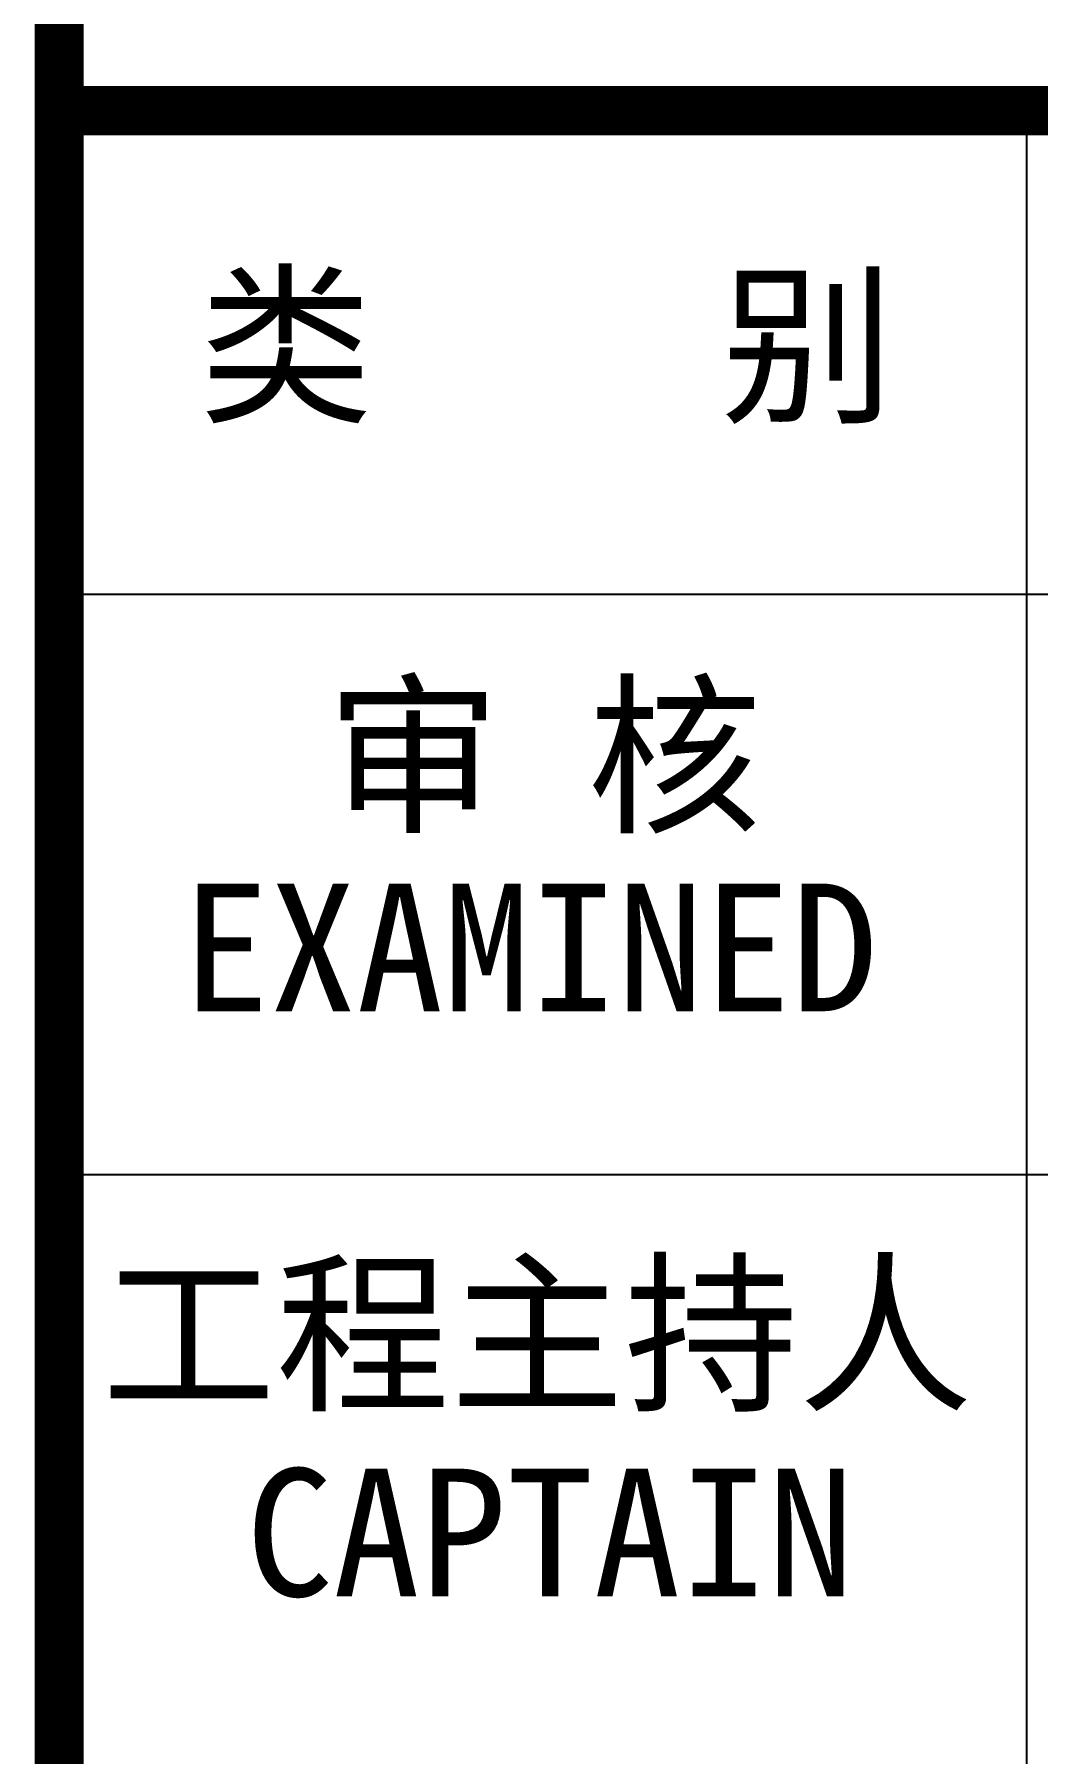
# Model space of a CAD drawing. Extents: x 1169373 to 1413368, y 514619 to 909419.
# Drawn here: x 1344185 to 1347423, y 628111 to 633663 of the extents above; entities that cross this region are included whole.
import ezdxf

# ---------------------------------------------------------------- set-up
doc = ezdxf.new("R2010")
doc.units = 0
doc.header["$LTSCALE"] = 1000
doc.header["$MEASUREMENT"] = 0
doc.layers.add('图框', color=7, linetype='Continuous')
doc.styles.add('STYLE-黑体', font='simhei.ttf')

msp = doc.modelspace()

# ---------------------------------------------------------------- linework, layer by layer
at = {"layer": '图框', "color": 4}
msp.add_line((1344264.7, 647418.7), (1344264.7, 583418.7), dxfattribs=at)
at = {"layer": '图框', "color": 0}
for p, q in [((1344264.7, 631854.7), (1353349.5, 631854.7)), ((1344264.7, 631854.7), (1353349.5, 631854.7)), ((1344264.7, 629980.6), (1353349.5, 629980.6))]:
    msp.add_line(p, q, dxfattribs=at)
at = {"layer": '图框', "color": 4, "const_width": 157.7}
msp.add_lwpolyline([(1344264.7, 647418.7), (1344264.7, 583418.7)], dxfattribs=at)
msp.add_lwpolyline([(1344264.7, 647418.7), (1353384.7, 647418.7), (1353384.7, 583418.7), (1344264.7, 583418.7)], close=True, dxfattribs=at)
at = {"layer": '图框', "color": 0}
for const_width in [159.4, 159.4, 159.4, 159.4, 64.5]:
    msp.add_lwpolyline([(1344264.7, 633416.4), (1353349.8, 633416.4)], dxfattribs=dict(at, const_width=const_width))
for points in [[(1347388.2, 631854.7), (1347388.2, 633416.4)], [(1347388.2, 622796.7), (1347388.2, 631854.7)]]:
    msp.add_lwpolyline(points, dxfattribs=at)

# ---------------------------------------------------------------- texts
at = {"layer": '图框', "color": 0, "style": 'STYLE-黑体'}
for s, p in [('类    别 ', (1344715.1, 632451.8)), ('审 核', (1345127.1, 631127.3)), ('EXAMINED ', (1344663.5, 630508.1)), ('工程主持人', (1344401.7, 629259.5)), ('CAPTAIN', (1344868.2, 628619.1))]:
    msp.add_text(s, height=412.3, dxfattribs=at).set_placement(p)

doc.saveas('drawing.dxf')
